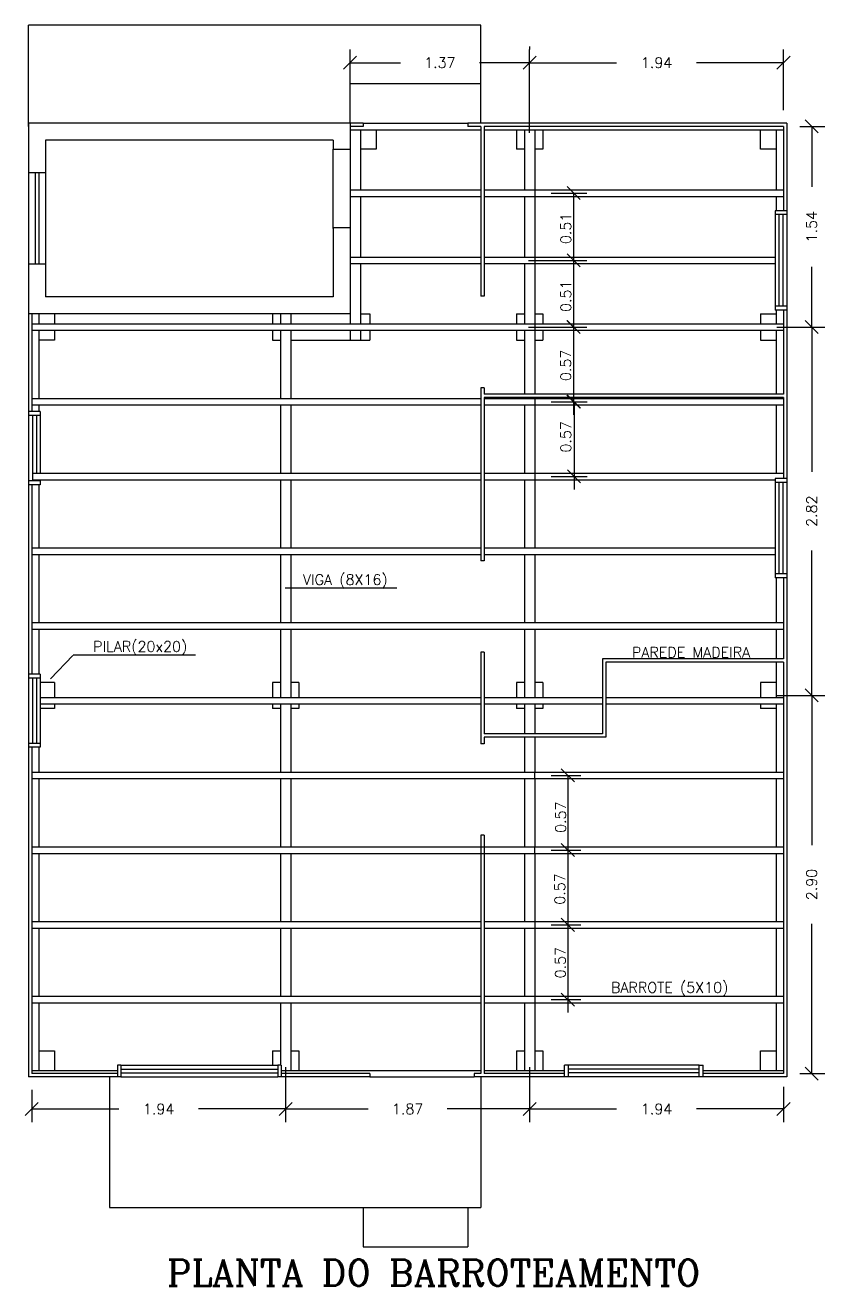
# Model space of a CAD drawing. Extents: x -83.9 to 10.5, y -11.8 to 33.6.
# Drawn here: x -18.49 to -12.38, y 12.13 to 21.78 of the extents above; entities that cross this region are included whole.
import ezdxf
from ezdxf.enums import TextEntityAlignment as Align

# ---------------------------------------------------------------- set-up
doc = ezdxf.new("R2010")
doc.units = 0
doc.layers.get('0').update_dxf_attribs({"linetype": 'CONTINUOUS'})
doc.layers.get('DEFPOINTS').update_dxf_attribs({"linetype": 'CONTINUOUS'})
for name, color, linetype in [('COTAS', 244, 'CONTINUOUS'), ('JANELA', 5, 'CONTINUOUS'), ('MADEIRAME', 244, 'CONTINUOUS'), ('PAREDALV', 7, 'CONTINUOUS'), ('PAREDE', 250, 'CONTINUOUS'), ('PISO', 30, 'CONTINUOUS'), ('PORTA', 1, 'CONTINUOUS'), ('PORTAS', 1, 'CONTINUOUS'), ('TEXTO', 244, 'CONTINUOUS'), ('VISTAP', 244, 'CONTINUOUS')]:
    doc.layers.add(name, color=color, linetype=linetype)
doc.styles.add('ROMANC', font='romanc.shx', dxfattribs={"height": 0.08})
doc.dimstyles.new('ROMANC', dxfattribs={"dimscale": 2, "dimtxt": 1, "dimasz": 0.05, "dimexe": 0.05, "dimexo": 0.0625, "dimgap": 0.09, "dimtad": 0, "dimzin": 0, "dimtxsty": 'ROMANC', "dimblk1": 'OBLIQUE', "dimblk2": 'OBLIQUE', "dimsah": 1, "dimcen": 0.09, "dimse1": 1, "dimse2": 1, "dimsd1": 1, "dimsd2": 1, "dimclrd": 244, "dimclre": 244, "dimclrt": 244, "dimazin": 3, "dimtfac": 1, "dimtdec": 4, "dimtofl": 0, "dimtmove": 0, "dimatfit": 3, "dimtolj": 1, "dimtzin": 0})

# ---------------------------------------------------------------- blocks, each defined once
blk = doc.blocks.new('_OBLIQUE')
at = {"color": 0, "linetype": 'BYBLOCK'}
blk.add_line((-0.5, -0.5), (0.5, 0.5), dxfattribs=at)
blk = doc.blocks.new('*D95')
at = {"color": 244, "linetype": 'BYBLOCK'}
for p, q in [((-16.0074, 21.1316), (-16.0074, 21.5948)), ((-14.6341, 20.9566), (-14.6341, 21.5948)), ((-16.0074, 21.4948), (-15.6227, 21.4948)), ((-14.6341, 21.4948), (-15.0188, 21.4948))]:
    blk.add_line(p, q, dxfattribs=at)
at = {"layer": 'DEFPOINTS', "color": 0, "linetype": 'BYBLOCK'}
for p in [(-14.6341, 21.4948), (-16.0074, 21.0066), (-14.6341, 20.8316)]:
    blk.add_point(p, dxfattribs=at)
at = {"color": 244, "linetype": 'BYBLOCK', "xscale": 0.1, "yscale": 0.1, "zscale": 0.1, "rotation": 180}
blk.add_blockref('_OBLIQUE', (-16.0074, 21.4948), dxfattribs=at)
at = {"color": 244, "linetype": 'BYBLOCK', "xscale": 0.1, "yscale": 0.1, "zscale": 0.1}
blk.add_blockref('_OBLIQUE', (-14.6341, 21.4948), dxfattribs=at)
at = {"color": 244, "linetype": 'BYBLOCK', "insert": (-15.3208, 21.4948), "char_height": 0.08, "attachment_point": 5, "style": 'ROMANC'}
blk.add_mtext('\\A1;1.37', dxfattribs=at)
blk = doc.blocks.new('*D96')
at = {"color": 244, "linetype": 'BYBLOCK'}
for p, q in [((-14.6341, 21.6198), (-14.6341, 21.5948)), ((-12.6924, 21.1316), (-12.6924, 21.5948)), ((-14.6341, 21.4948), (-13.969, 21.4948)), ((-12.6924, 21.4948), (-13.3575, 21.4948))]:
    blk.add_line(p, q, dxfattribs=at)
at = {"layer": 'DEFPOINTS', "color": 0, "linetype": 'BYBLOCK'}
for p in [(-14.6341, 21.4948), (-12.6924, 21.4948), (-12.6924, 21.0066)]:
    blk.add_point(p, dxfattribs=at)
at = {"color": 244, "linetype": 'BYBLOCK', "xscale": 0.1, "yscale": 0.1, "zscale": 0.1, "rotation": 180}
blk.add_blockref('_OBLIQUE', (-14.6341, 21.4948), dxfattribs=at)
at = {"color": 244, "linetype": 'BYBLOCK', "xscale": 0.1, "yscale": 0.1, "zscale": 0.1}
blk.add_blockref('_OBLIQUE', (-12.6924, 21.4948), dxfattribs=at)
at = {"color": 244, "linetype": 'BYBLOCK', "insert": (-13.6633, 21.4948), "char_height": 0.08, "attachment_point": 5, "style": 'ROMANC'}
blk.add_mtext('\\A1;1.94', dxfattribs=at)
blk = doc.blocks.new('*D97')
at = {"color": 244, "linetype": 'BYBLOCK'}
for p, q in [((-16.5007, 13.8066), (-16.5007, 13.3862)), ((-18.4424, 13.6316), (-18.4424, 13.3862)), ((-18.4424, 13.4862), (-17.7773, 13.4862)), ((-16.5007, 13.4862), (-17.1659, 13.4862))]:
    blk.add_line(p, q, dxfattribs=at)
at = {"layer": 'DEFPOINTS', "color": 0, "linetype": 'BYBLOCK'}
for p in [(-16.5007, 13.9316), (-18.4424, 13.7566), (-16.5007, 13.4862)]:
    blk.add_point(p, dxfattribs=at)
at = {"color": 244, "linetype": 'BYBLOCK', "xscale": 0.1, "yscale": 0.1, "zscale": 0.1, "rotation": 180}
blk.add_blockref('_OBLIQUE', (-18.4424, 13.4862), dxfattribs=at)
at = {"color": 244, "linetype": 'BYBLOCK', "xscale": 0.1, "yscale": 0.1, "zscale": 0.1}
blk.add_blockref('_OBLIQUE', (-16.5007, 13.4862), dxfattribs=at)
at = {"color": 244, "linetype": 'BYBLOCK', "insert": (-17.4716, 13.4862), "char_height": 0.08, "attachment_point": 5, "style": 'ROMANC'}
blk.add_mtext('\\A1;1.94', dxfattribs=at)
blk = doc.blocks.new('*D98')
at = {"color": 244, "linetype": 'BYBLOCK'}
for p, q in [((-14.6341, 13.8066), (-14.6341, 13.3862)), ((-16.5007, 13.6112), (-16.5007, 13.5862)), ((-16.5007, 13.4862), (-15.8693, 13.4862)), ((-14.6341, 13.4862), (-15.2655, 13.4862))]:
    blk.add_line(p, q, dxfattribs=at)
at = {"layer": 'DEFPOINTS', "color": 0, "linetype": 'BYBLOCK'}
for p in [(-14.6341, 13.9316), (-16.5007, 13.4862), (-14.6341, 13.4862)]:
    blk.add_point(p, dxfattribs=at)
at = {"color": 244, "linetype": 'BYBLOCK', "xscale": 0.1, "yscale": 0.1, "zscale": 0.1, "rotation": 180}
blk.add_blockref('_OBLIQUE', (-16.5007, 13.4862), dxfattribs=at)
at = {"color": 244, "linetype": 'BYBLOCK', "xscale": 0.1, "yscale": 0.1, "zscale": 0.1}
blk.add_blockref('_OBLIQUE', (-14.6341, 13.4862), dxfattribs=at)
at = {"color": 244, "linetype": 'BYBLOCK', "insert": (-15.5674, 13.4862), "char_height": 0.08, "attachment_point": 5, "style": 'ROMANC'}
blk.add_mtext('\\A1;1.87', dxfattribs=at)
blk = doc.blocks.new('*D99')
at = {"color": 244, "linetype": 'BYBLOCK'}
for p, q in [((-14.6341, 13.6112), (-14.6341, 13.5862)), ((-12.6924, 13.6566), (-12.6924, 13.3862)), ((-14.6341, 13.4862), (-13.969, 13.4862)), ((-12.6924, 13.4862), (-13.3575, 13.4862))]:
    blk.add_line(p, q, dxfattribs=at)
at = {"layer": 'DEFPOINTS', "color": 0, "linetype": 'BYBLOCK'}
for p in [(-12.6924, 13.7816), (-14.6341, 13.4862), (-12.6924, 13.4862)]:
    blk.add_point(p, dxfattribs=at)
at = {"color": 244, "linetype": 'BYBLOCK', "xscale": 0.1, "yscale": 0.1, "zscale": 0.1, "rotation": 180}
blk.add_blockref('_OBLIQUE', (-14.6341, 13.4862), dxfattribs=at)
at = {"color": 244, "linetype": 'BYBLOCK', "xscale": 0.1, "yscale": 0.1, "zscale": 0.1}
blk.add_blockref('_OBLIQUE', (-12.6924, 13.4862), dxfattribs=at)
at = {"color": 244, "linetype": 'BYBLOCK', "insert": (-13.6633, 13.4862), "char_height": 0.08, "attachment_point": 5, "style": 'ROMANC'}
blk.add_mtext('\\A1;1.94', dxfattribs=at)
blk = doc.blocks.new('*D100')
at = {"color": 244, "linetype": 'BYBLOCK'}
for p, q in [((-12.7424, 16.6516), (-12.3768, 16.6516)), ((-12.4768, 16.6516), (-12.4768, 15.506)), ((-12.4768, 13.7566), (-12.4768, 14.9022)), ((-12.5674, 13.7566), (-12.3768, 13.7566))]:
    blk.add_line(p, q, dxfattribs=at)
at = {"layer": 'DEFPOINTS', "color": 0, "linetype": 'BYBLOCK'}
for p in [(-12.8674, 16.6516), (-12.6924, 13.7566), (-12.4768, 13.7566)]:
    blk.add_point(p, dxfattribs=at)
at = {"color": 244, "linetype": 'BYBLOCK', "xscale": 0.1, "yscale": 0.1, "zscale": 0.1}
for p, rotation in [((-12.4768, 16.6516), 90), ((-12.4768, 13.7566), 270)]:
    blk.add_blockref('_OBLIQUE', p, dxfattribs=dict(at, rotation=rotation))
at = {"color": 244, "linetype": 'BYBLOCK', "insert": (-12.4768, 15.2041), "char_height": 0.08, "attachment_point": 5, "rotation": 90, "style": 'ROMANC'}
blk.add_mtext('\\A1;2.90', dxfattribs=at)
blk = doc.blocks.new('*D101')
at = {"color": 244, "linetype": 'BYBLOCK'}
for p, q in [((-12.7424, 19.4716), (-12.3768, 19.4716)), ((-12.4768, 19.4716), (-12.4768, 18.3635)), ((-12.4768, 16.6516), (-12.4768, 17.7597)), ((-12.6018, 16.6516), (-12.5768, 16.6516))]:
    blk.add_line(p, q, dxfattribs=at)
at = {"layer": 'DEFPOINTS', "color": 0, "linetype": 'BYBLOCK'}
for p in [(-12.8674, 19.4716), (-12.4768, 16.6516), (-12.4768, 16.6516)]:
    blk.add_point(p, dxfattribs=at)
at = {"color": 244, "linetype": 'BYBLOCK', "xscale": 0.1, "yscale": 0.1, "zscale": 0.1}
for p, rotation in [((-12.4768, 19.4716), 90), ((-12.4768, 16.6516), 270)]:
    blk.add_blockref('_OBLIQUE', p, dxfattribs=dict(at, rotation=rotation))
at = {"color": 244, "linetype": 'BYBLOCK', "insert": (-12.4768, 18.0616), "char_height": 0.08, "attachment_point": 5, "rotation": 90, "style": 'ROMANC'}
blk.add_mtext('\\A1;2.82', dxfattribs=at)
blk = doc.blocks.new('*D102')
at = {"color": 244, "linetype": 'BYBLOCK'}
for p, q in [((-12.5674, 21.0066), (-12.3768, 21.0066)), ((-12.4768, 21.0066), (-12.4768, 20.5449)), ((-12.4768, 19.4716), (-12.4768, 19.9334)), ((-12.6018, 19.4716), (-12.5768, 19.4716))]:
    blk.add_line(p, q, dxfattribs=at)
at = {"layer": 'DEFPOINTS', "color": 0, "linetype": 'BYBLOCK'}
for p in [(-12.6924, 21.0066), (-12.4768, 21.0066), (-12.4768, 19.4716)]:
    blk.add_point(p, dxfattribs=at)
at = {"color": 244, "linetype": 'BYBLOCK', "xscale": 0.1, "yscale": 0.1, "zscale": 0.1}
for p, rotation in [((-12.4768, 21.0066), 90), ((-12.4768, 19.4716), 270)]:
    blk.add_blockref('_OBLIQUE', p, dxfattribs=dict(at, rotation=rotation))
at = {"color": 244, "linetype": 'BYBLOCK', "insert": (-12.4768, 20.2391), "char_height": 0.08, "attachment_point": 5, "rotation": 90, "style": 'ROMANC'}
blk.add_mtext('\\A1;1.54', dxfattribs=at)

msp = doc.modelspace()

# ---------------------------------------------------------------- linework, layer by layer
at = {"color": 244, "linetype": 'BYBLOCK'}
for p, q in [((-18.3374, 20.7876), (-18.3374, 20.7876)), ((-18.3374, 20.7766), (-18.3374, 20.6876)), ((-14.4691, 20.4966), (-14.1977, 20.4966)), ((-14.2977, 20.4966), (-14.2977, 19.9816)), ((-14.6432, 19.9816), (-14.1977, 19.9816)), ((-14.4691, 19.9816), (-14.1977, 19.9816)), ((-14.2977, 19.9816), (-14.2977, 19.8816)), ((-14.2977, 19.9816), (-14.2977, 19.4716)), ((-14.6432, 19.4716), (-14.1977, 19.4716)), ((-14.4227, 19.4716), (-14.3985, 19.4716)), ((-14.2985, 19.4716), (-14.2985, 18.8996)), ((-14.2977, 19.4716), (-14.2977, 19.3716)), ((-14.4691, 18.8996), (-14.1985, 18.8996)), ((-14.4691, 18.8996), (-14.1947, 18.8996)), ((-14.2985, 18.8996), (-14.2985, 18.7996)), ((-14.2947, 18.8996), (-14.2947, 18.3276)), ((-14.4691, 18.3276), (-14.1947, 18.3276)), ((-14.2947, 18.3276), (-14.2947, 18.2276)), ((-14.4691, 16.0396), (-14.2419, 16.0396)), ((-14.3419, 16.0396), (-14.3419, 15.4676)), ((-14.4691, 15.4676), (-14.2419, 15.4676)), ((-14.4691, 15.4676), (-14.2419, 15.4676)), ((-14.3419, 15.4676), (-14.3419, 14.8956)), ((-14.3419, 15.4676), (-14.3419, 15.3676)), ((-14.4691, 14.8956), (-14.2419, 14.8956)), ((-14.4691, 14.8956), (-14.2419, 14.8956)), ((-14.3419, 14.8956), (-14.3419, 14.7956)), ((-14.3419, 14.8956), (-14.3419, 14.3236)), ((-14.4691, 14.3236), (-14.2419, 14.3236)), ((-14.3419, 14.3236), (-14.3419, 14.2236))]:
    msp.add_line(p, q, dxfattribs=at)
at = {"layer": 'COTAS', "color": 1}
for p, q in [((-16.0074, 21.0066), (-16.0074, 19.4966)), ((-15.9274, 20.9816), (-15.9274, 20.5216)), ((-14.6741, 20.9816), (-14.6741, 20.5216)), ((-14.5941, 20.9816), (-14.5941, 20.5216)), ((-15.9274, 20.4716), (-15.9274, 20.0066)), ((-14.6741, 20.4716), (-14.6741, 20.0066)), ((-14.5941, 20.5216), (-14.5941, 20.4716)), ((-14.5941, 20.4716), (-14.5941, 20.0066)), ((-14.5941, 20.0066), (-14.5941, 19.9566)), ((-15.9274, 19.9566), (-15.9274, 19.4966)), ((-14.6741, 19.9566), (-14.6741, 19.4966)), ((-14.5941, 19.9566), (-14.5941, 19.4966)), ((-16.5407, 19.5716), (-16.5407, 19.4966)), ((-16.4607, 19.5716), (-16.4607, 19.4966)), ((-15.9274, 19.5716), (-15.8574, 19.5716)), ((-14.7341, 19.5716), (-14.6741, 19.5716)), ((-14.5941, 19.5716), (-14.5341, 19.5716)), ((-14.5941, 19.4966), (-14.5941, 19.4466)), ((-12.8674, 19.5716), (-12.7474, 19.5716)), ((-16.5407, 19.4466), (-16.5407, 18.9246)), ((-16.4607, 19.4466), (-16.4607, 18.9246)), ((-16.0074, 19.4466), (-16.0074, 19.3716)), ((-15.9274, 19.4466), (-15.9274, 19.3716)), ((-14.6741, 19.4466), (-14.6741, 18.9566)), ((-14.5941, 19.4466), (-14.5941, 18.9566)), ((-16.6007, 19.3716), (-16.5407, 19.3716)), ((-16.4607, 19.3716), (-15.8574, 19.3716)), ((-14.7341, 19.3716), (-14.6741, 19.3716)), ((-14.5941, 19.3716), (-14.5341, 19.3716)), ((-12.8674, 19.3716), (-12.7474, 19.3716)), ((-14.6741, 18.9316), (-14.6741, 18.9246)), ((-14.5941, 18.9316), (-14.5941, 18.9246)), ((-14.5941, 18.9246), (-14.5941, 18.8746)), ((-16.5407, 18.8746), (-16.5407, 18.3526)), ((-16.4607, 18.8746), (-16.4607, 18.3526)), ((-14.6741, 18.8746), (-14.6741, 18.3526)), ((-14.5941, 18.8746), (-14.5941, 18.3526)), ((-14.5941, 18.3526), (-14.5941, 18.3026)), ((-16.5407, 18.3026), (-16.5407, 17.7806)), ((-16.4607, 18.3026), (-16.4607, 17.7806)), ((-14.6741, 18.3026), (-14.6741, 17.7806)), ((-14.5941, 18.3026), (-14.5941, 17.7806)), ((-16.5407, 17.7306), (-16.5407, 17.2086)), ((-16.4607, 17.7306), (-16.4607, 17.2086)), ((-14.6741, 17.7306), (-14.6741, 17.2086)), ((-14.5941, 17.7306), (-14.5941, 17.2086)), ((-16.5407, 17.1586), (-16.5407, 16.6366)), ((-16.4607, 17.1586), (-16.4607, 16.6366)), ((-14.6741, 17.1586), (-14.6741, 16.6366)), ((-14.5941, 17.1586), (-14.5941, 16.6366)), ((-18.2674, 16.7516), (-18.3774, 16.7516)), ((-18.2674, 16.7516), (-18.2674, 16.6366)), ((-16.5407, 16.7516), (-16.6007, 16.7516)), ((-16.4007, 16.7516), (-16.4607, 16.7516)), ((-14.6741, 16.7516), (-14.7341, 16.7516)), ((-14.5341, 16.7516), (-14.5941, 16.7516)), ((-12.7474, 16.7516), (-12.8674, 16.7516)), ((-18.2674, 16.5516), (-18.3774, 16.5516)), ((-18.2674, 16.5866), (-18.2674, 16.5516)), ((-16.5407, 16.5516), (-16.6007, 16.5516)), ((-16.5407, 16.5866), (-16.5407, 16.0646)), ((-16.4607, 16.5866), (-16.4607, 16.0646)), ((-16.4007, 16.5516), (-16.4607, 16.5516)), ((-14.6741, 16.5516), (-14.7341, 16.5516)), ((-14.6741, 16.5866), (-14.6741, 16.3566)), ((-14.5941, 16.5866), (-14.5941, 16.3566)), ((-14.5341, 16.5516), (-14.5941, 16.5516)), ((-12.7474, 16.5516), (-12.8674, 16.5516)), ((-14.6741, 16.3316), (-14.6741, 16.0646)), ((-14.5941, 16.3316), (-14.5941, 16.0646)), ((-14.5941, 16.0146), (-14.5941, 16.0646)), ((-16.5407, 16.0146), (-16.5407, 15.4926)), ((-16.4607, 16.0146), (-16.4607, 15.4926)), ((-14.6741, 16.0146), (-14.6741, 15.4926)), ((-14.5941, 16.0146), (-14.5941, 15.4926)), ((-16.5407, 15.4426), (-16.5407, 14.9206)), ((-16.4607, 15.4426), (-16.4607, 14.9206)), ((-14.6741, 15.4426), (-14.6741, 14.9206)), ((-14.5941, 15.4426), (-14.5941, 15.4926)), ((-14.5941, 15.4426), (-14.5941, 14.9206)), ((-16.5407, 14.8706), (-16.5407, 14.3486)), ((-16.4607, 14.8706), (-16.4607, 14.3486)), ((-14.6741, 14.8706), (-14.6741, 14.3486)), ((-14.5941, 14.9206), (-14.5941, 14.8706)), ((-14.5941, 14.8706), (-14.5941, 14.3486)), ((-16.5407, 14.2986), (-16.5407, 13.8216)), ((-16.4607, 14.2986), (-16.4607, 13.7816)), ((-14.6741, 14.2986), (-14.6741, 13.7816)), ((-14.5941, 14.3486), (-14.5941, 14.2986)), ((-14.5941, 14.2986), (-14.5941, 13.7816))]:
    msp.add_line(p, q, dxfattribs=at)
at = {"layer": 'COTAS', "color": 244}
for p, q in [((-16.0074, 20.0066), (-15.0074, 20.0066)), ((-14.9824, 20.0066), (-12.7574, 20.0066)), ((-16.0074, 19.9566), (-15.0074, 19.9566)), ((-14.9824, 19.9566), (-12.7574, 19.9566)), ((-18.4424, 19.4966), (-12.6924, 19.4966)), ((-18.4424, 19.4466), (-12.6924, 19.4466)), ((-18.4424, 18.9246), (-15.0074, 18.9246)), ((-14.9824, 18.9246), (-12.6924, 18.9246)), ((-18.4424, 18.8746), (-15.0074, 18.8746)), ((-14.9824, 18.8746), (-12.6924, 18.8746)), ((-18.4374, 18.3526), (-15.0074, 18.3526)), ((-14.9824, 18.3526), (-12.6924, 18.3526)), ((-18.4374, 18.3026), (-15.0074, 18.3026)), ((-14.9824, 18.3026), (-12.7574, 18.3026)), ((-18.4424, 17.7806), (-15.0074, 17.7806)), ((-14.9824, 17.7806), (-12.7574, 17.7806)), ((-18.4424, 17.7306), (-15.0074, 17.7306)), ((-14.9824, 17.7306), (-12.7574, 17.7306)), ((-18.4424, 17.2086), (-12.6924, 17.2086)), ((-18.4424, 17.1586), (-12.6924, 17.1586)), ((-18.3774, 16.6366), (-15.0074, 16.6366)), ((-14.9824, 16.6366), (-14.0774, 16.6366)), ((-14.0524, 16.6366), (-12.6924, 16.6366)), ((-18.3774, 16.5866), (-15.0074, 16.5866)), ((-14.9824, 16.5866), (-14.0774, 16.5866)), ((-14.0524, 16.5866), (-12.6924, 16.5866)), ((-18.4424, 16.0646), (-12.6924, 16.0646)), ((-18.4424, 16.0146), (-12.6924, 16.0146)), ((-18.4424, 15.4926), (-12.6924, 15.4926)), ((-18.4424, 15.4426), (-12.6924, 15.4426)), ((-18.4424, 14.9206), (-15.0074, 14.9206)), ((-18.4424, 14.8706), (-15.0074, 14.8706)), ((-14.9824, 14.9206), (-12.6924, 14.9206)), ((-14.9824, 14.8706), (-12.6924, 14.8706)), ((-18.4424, 14.3486), (-15.0074, 14.3486)), ((-18.4424, 14.2986), (-15.0074, 14.2986)), ((-14.9824, 14.3486), (-12.6924, 14.3486)), ((-14.9824, 14.2986), (-12.6924, 14.2986))]:
    msp.add_line(p, q, dxfattribs=at)
at = {"layer": 'COTAS', "color": 244, "linetype": 'BYBLOCK'}
msp.add_point((-18.4674, 21.0316), dxfattribs=at)
at = {"layer": 'DEFPOINTS', "color": 0, "linetype": 'BYBLOCK'}
for p in [(-15.0074, 21.3366), (-18.4674, 21.0316), (-18.4674, 21.0316), (-18.4674, 21.0316), (-15.0074, 21.0316), (-18.3374, 20.9016), (-18.3374, 20.9016), (-18.3374, 20.9016), (-18.3374, 20.9016), (-18.3374, 20.9016), (-18.3374, 20.9016), (-17.5374, 20.9016), (-16.1374, 20.9016), (-16.1374, 20.9016), (-14.5941, 20.4966), (-14.5941, 19.9816), (-14.5941, 19.9816), (-14.2977, 19.9816), (-18.3374, 19.7016), (-18.3374, 19.7016), (-18.3374, 19.7016), (-18.4424, 19.5716), (-14.5941, 19.4716), (-14.2977, 19.4716), (-14.2977, 19.4716), (-14.8676, 18.9566), (-14.5941, 18.8996), (-14.5941, 18.8996), (-14.2985, 18.8996), (-14.5941, 18.3276), (-14.2947, 18.3276), (-14.5941, 16.0396), (-14.5941, 15.4676), (-14.5941, 15.4676), (-14.3419, 15.4676), (-14.5941, 14.8956), (-14.5941, 14.8956), (-14.3419, 14.8956), (-14.5941, 14.3236), (-14.3419, 14.3236), (-18.4674, 13.7316), (-18.3481, 13.7316), (-17.8481, 13.7316), (-17.8481, 13.7316), (-15.9074, 12.4316)]:
    msp.add_point(p, dxfattribs=at)
at = {"layer": 'DEFPOINTS', "color": 250, "linetype": 'BYBLOCK'}
msp.add_point((-16.0074, 21.0066), dxfattribs=at)
msp.add_point((-16.0074, 21.0066), dxfattribs=at)
at = {"layer": 'DEFPOINTS', "color": 244, "linetype": 'BYBLOCK'}
msp.add_point((-18.4674, 19.5716), dxfattribs=at)
at = {"layer": 'JANELA', "color": 244}
for p, q in [((-18.4674, 20.6516), (-18.4674, 19.9516)), ((-18.4174, 20.6516), (-18.4174, 19.9516)), ((-18.3874, 20.6516), (-18.3874, 19.9516)), ((-18.3374, 20.6516), (-18.3374, 19.9516))]:
    msp.add_line(p, q, dxfattribs=at)
at = {"layer": 'MADEIRAME', "color": 6}
msp.add_line((-18.4674, 19.9516), (-18.4674, 19.5716), dxfattribs=at)
at = {"layer": 'MADEIRAME', "color": 30, "linetype": 'CONTINUOUS'}
for p, q in [((-16.5053, 17.4752), (-15.6497, 17.4752)), ((-18.1251, 16.962), (-17.191, 16.962))]:
    msp.add_line(p, q, dxfattribs=at)
at = {"layer": 'PAREDALV', "color": 30}
msp.add_line((-15.0074, 21.7816), (-18.4674, 21.7816), dxfattribs=at)
at = {"layer": 'PAREDALV', "color": 6}
for p, q in [((-16.0074, 21.0316), (-18.4674, 21.0316)), ((-18.4674, 21.0316), (-18.4674, 20.6516)), ((-16.0074, 21.0316), (-16.0074, 20.8316)), ((-16.1374, 20.9016), (-18.3374, 20.9016)), ((-18.3374, 20.9016), (-18.3374, 20.6516)), ((-16.1374, 20.9016), (-16.1374, 20.8316)), ((-18.3374, 20.6516), (-18.4674, 20.6516)), ((-16.1374, 20.2316), (-16.1374, 19.7016)), ((-16.0074, 20.2316), (-16.1374, 20.2316)), ((-16.0074, 20.2316), (-16.0074, 19.5716)), ((-18.3374, 19.9516), (-18.4674, 19.9516)), ((-18.3374, 19.9516), (-18.3374, 19.7016)), ((-16.1374, 19.7016), (-18.3374, 19.7016)), ((-16.0074, 19.5716), (-18.4674, 19.5716))]:
    msp.add_line(p, q, dxfattribs=at)
at = {"layer": 'PAREDALV', "color": 250}
for p, q in [((-15.9074, 21.0316), (-16.0074, 21.0316)), ((-15.9074, 21.0066), (-16.0074, 21.0066)), ((-15.9074, 21.0316), (-15.9074, 21.0066)), ((-12.6924, 21.0066), (-12.6924, 20.3616)), ((-12.6674, 21.0316), (-12.6674, 20.3316)), ((-12.6924, 19.6016), (-12.6924, 18.9566)), ((-12.6674, 19.6016), (-12.6674, 18.2816)), ((-12.6924, 18.9316), (-12.6924, 18.3116)), ((-18.3774, 18.8247), (-18.4674, 18.8247)), ((-18.3774, 18.7947), (-18.4674, 18.7947)), ((-18.3774, 18.2947), (-18.4674, 18.2947)), ((-18.3774, 18.2647), (-18.4674, 18.2647)), ((-12.6674, 17.5816), (-12.6674, 13.7316)), ((-12.6924, 17.5516), (-12.6924, 16.9316)), ((-14.0774, 16.9316), (-14.0774, 16.3566)), ((-14.0524, 16.9066), (-14.0524, 16.3316)), ((-12.6924, 16.9066), (-12.6924, 13.7566)), ((-18.3774, 16.8147), (-18.4674, 16.8147)), ((-18.3774, 16.8147), (-18.4674, 16.8147)), ((-18.3774, 16.7847), (-18.4674, 16.7847)), ((-18.3774, 16.2847), (-18.4674, 16.2847)), ((-18.3774, 16.2547), (-18.4674, 16.2547))]:
    msp.add_line(p, q, dxfattribs=at)
at = {"layer": 'PAREDALV', "color": 1}
for p, q in [((-12.7474, 20.9816), (-12.7474, 20.5216)), ((-12.7474, 20.4716), (-12.7474, 20.3616)), ((-12.7474, 19.6016), (-12.7474, 19.4966)), ((-12.8674, 19.5716), (-12.8674, 19.4966)), ((-12.8674, 19.4466), (-12.8674, 19.3716)), ((-12.7474, 19.4466), (-12.7474, 18.9566)), ((-12.7474, 18.9316), (-12.7474, 18.9246)), ((-12.7474, 18.8746), (-12.7474, 18.3526)), ((-12.7474, 17.5516), (-12.7474, 17.2086)), ((-12.7474, 17.1586), (-12.7474, 16.9316)), ((-12.7474, 16.9066), (-12.7474, 16.6366)), ((-12.7474, 16.5866), (-12.7474, 16.0646)), ((-12.7474, 16.0146), (-12.7474, 15.4926)), ((-12.7474, 15.4426), (-12.7474, 14.9206)), ((-12.7474, 14.8706), (-12.7474, 14.3486)), ((-12.7474, 14.2986), (-12.7474, 13.7816))]:
    msp.add_line(p, q, dxfattribs=at)
at = {"layer": 'PAREDALV'}
msp.add_line((-18.3924, 19.5716), (-18.4424, 19.5716), dxfattribs=at)
at = {"layer": 'PAREDE', "color": 1}
for p, q in [((-15.8074, 20.9816), (-15.8074, 20.8316)), ((-14.7341, 20.9816), (-14.7341, 20.8316)), ((-14.5341, 20.9816), (-14.5341, 20.8316)), ((-12.8674, 20.8316), (-12.8674, 20.9816)), ((-15.8074, 20.8316), (-15.9274, 20.8316)), ((-18.3874, 19.5716), (-18.3874, 19.4966)), ((-16.6007, 19.5716), (-16.6007, 19.4966)), ((-15.8574, 19.5716), (-15.8574, 19.4966)), ((-14.7341, 19.5716), (-14.7341, 19.4966)), ((-14.5341, 19.5716), (-14.5341, 19.4966)), ((-18.3874, 19.4466), (-18.3874, 18.9246)), ((-16.6007, 19.4466), (-16.6007, 19.3716)), ((-15.8574, 19.4466), (-15.8574, 19.3716)), ((-14.7341, 19.4466), (-14.7341, 19.3716)), ((-14.5341, 19.4466), (-14.5341, 19.3716)), ((-18.3874, 18.8746), (-18.3874, 18.8247)), ((-18.3874, 18.2647), (-18.3874, 17.7806)), ((-18.3874, 17.7306), (-18.3874, 17.2086)), ((-18.3874, 17.1586), (-18.3874, 16.8147)), ((-16.6007, 16.7516), (-16.6007, 16.6366)), ((-16.4007, 16.7516), (-16.4007, 16.6366)), ((-14.7341, 16.7516), (-14.7341, 16.6366)), ((-14.5341, 16.7516), (-14.5341, 16.6366)), ((-12.8674, 16.7516), (-12.8674, 16.6366)), ((-16.6007, 16.5866), (-16.6007, 16.5516)), ((-16.4007, 16.5866), (-16.4007, 16.5516)), ((-14.7341, 16.5866), (-14.7341, 16.5516)), ((-14.5341, 16.5866), (-14.5341, 16.5516)), ((-12.8674, 16.5866), (-12.8674, 16.5516)), ((-18.3874, 16.2547), (-18.3874, 16.0646)), ((-18.3874, 16.0146), (-18.3874, 15.4926)), ((-18.3874, 15.4426), (-18.3874, 14.9206)), ((-18.3874, 14.8706), (-18.3874, 14.3486)), ((-18.3874, 14.2986), (-18.3874, 13.7816)), ((-18.3874, 13.9316), (-18.2674, 13.9316)), ((-18.2674, 13.9316), (-18.2674, 13.7816)), ((-16.6007, 13.9316), (-16.5407, 13.9316)), ((-16.6007, 13.9316), (-16.6007, 13.8216)), ((-16.4607, 13.9316), (-16.4007, 13.9316)), ((-16.4007, 13.9316), (-16.4007, 13.7816)), ((-14.7341, 13.9316), (-14.7341, 13.7816)), ((-14.7341, 13.9316), (-14.6741, 13.9316)), ((-14.5941, 13.9316), (-14.5341, 13.9316)), ((-14.5341, 13.9316), (-14.5341, 13.7816)), ((-12.8674, 13.7816), (-12.8674, 13.9316)), ((-12.8674, 13.9316), (-12.7474, 13.9316))]:
    msp.add_line(p, q, dxfattribs=at)
at = {"layer": 'PAREDE', "color": 250}
for p, q in [((-12.6674, 21.0316), (-15.1074, 21.0316)), ((-15.1074, 21.0316), (-15.1074, 21.0066)), ((-15.0074, 21.0066), (-15.1074, 21.0066)), ((-15.0074, 21.0066), (-15.0074, 19.7066)), ((-12.6924, 21.0066), (-14.9824, 21.0066)), ((-14.9824, 21.0066), (-14.9824, 19.7066)), ((-12.7574, 20.3616), (-12.7574, 20.3316)), ((-14.9824, 19.7066), (-15.0074, 19.7066)), ((-12.7574, 19.6316), (-12.7574, 19.6016)), ((-12.6674, 19.6316), (-12.6674, 19.6016)), ((-18.4674, 19.5716), (-18.4674, 18.8247)), ((-18.4424, 19.5716), (-18.4424, 18.8247)), ((-15.0074, 19.0066), (-15.0074, 17.6816)), ((-14.9824, 19.0066), (-15.0074, 19.0066)), ((-14.9824, 19.0066), (-14.9824, 18.9566)), ((-12.6924, 18.9566), (-14.9824, 18.9566)), ((-12.6924, 18.9316), (-14.9824, 18.9316)), ((-14.9824, 18.9316), (-14.9824, 17.6816)), ((-18.3774, 18.8247), (-18.3774, 18.7947)), ((-18.3774, 18.8247), (-18.3774, 18.7947)), ((-18.4674, 18.2947), (-18.4674, 18.2647)), ((-18.4674, 18.2647), (-18.4674, 16.8147)), ((-18.4424, 18.2647), (-18.4424, 16.8147)), ((-18.3774, 18.2947), (-18.3774, 18.2647)), ((-12.7574, 18.3116), (-12.7574, 18.2816)), ((-14.9824, 17.6816), (-15.0074, 17.6816)), ((-14.9824, 17.6816), (-15.0074, 17.6816)), ((-12.7574, 17.5816), (-12.7574, 17.5516)), ((-12.6674, 17.5816), (-12.6674, 17.5516)), ((-14.9824, 16.9816), (-15.0074, 16.9816)), ((-15.0074, 16.9816), (-15.0074, 16.2816)), ((-14.9824, 16.9816), (-15.0074, 16.9816)), ((-14.9824, 16.9816), (-14.9824, 16.3566)), ((-12.6924, 16.9316), (-14.0774, 16.9316)), ((-12.6924, 16.9066), (-14.0524, 16.9066)), ((-18.3774, 16.8147), (-18.3774, 16.7847)), ((-18.3774, 16.8147), (-18.3774, 16.7847)), ((-14.0774, 16.3566), (-14.9824, 16.3566)), ((-14.0524, 16.3316), (-14.9824, 16.3316)), ((-14.9824, 16.3316), (-14.9824, 16.2816)), ((-18.4674, 16.2847), (-18.4674, 16.2547)), ((-18.4674, 16.2547), (-18.4674, 13.7316)), ((-18.4424, 16.2547), (-18.4424, 13.7566)), ((-18.3774, 16.2847), (-18.3774, 16.2547)), ((-14.9824, 16.2816), (-15.0074, 16.2816)), ((-15.0074, 15.5816), (-15.0074, 13.7566)), ((-14.9824, 15.5816), (-15.0074, 15.5816)), ((-14.9824, 15.5816), (-14.9824, 13.7566)), ((-17.7606, 13.8216), (-17.7856, 13.8216)), ((-16.5356, 13.8216), (-16.5606, 13.8216)), ((-17.7606, 13.7316), (-18.4674, 13.7316)), ((-17.7856, 13.7566), (-18.4424, 13.7566)), ((-15.8574, 13.7316), (-16.5606, 13.7316)), ((-15.8574, 13.7566), (-16.5356, 13.7566)), ((-15.8574, 13.7566), (-15.8574, 13.7316)), ((-15.0074, 13.7566), (-15.0574, 13.7566)), ((-15.0574, 13.7566), (-15.0574, 13.7316)), ((-14.3374, 13.7316), (-15.0574, 13.7316)), ((-14.3674, 13.7566), (-14.9824, 13.7566)), ((-12.6674, 13.7316), (-13.3374, 13.7316)), ((-12.6924, 13.7566), (-13.3074, 13.7566)), ((-12.6924, 13.7566), (-12.7424, 13.7566))]:
    msp.add_line(p, q, dxfattribs=at)
at = {"layer": 'PAREDE', "color": 244}
for p, q in [((-13.3374, 13.8216), (-14.3374, 13.8216)), ((-13.3374, 13.7916), (-14.3374, 13.7916)), ((-13.3374, 13.7616), (-14.3374, 13.7616)), ((-13.3374, 13.7316), (-14.3374, 13.7316))]:
    msp.add_line(p, q, dxfattribs=at)
at = {"layer": 'PAREDE', "color": 1}
for points in [[(-14.6741, 20.8316), (-14.7341, 20.8316)], [(-14.5341, 20.8316), (-14.5941, 20.8316)], [(-12.7474, 20.8316), (-12.8674, 20.8316)], [(-18.2674, 19.5716), (-18.2674, 19.4966)], [(-18.2674, 19.4466), (-18.2674, 19.3716), (-18.3874, 19.3716)]]:
    msp.add_lwpolyline(points, dxfattribs=at)
at = {"layer": 'PISO', "color": 30}
for p, q in [((-18.4674, 21.0066), (-18.4674, 21.7816)), ((-15.0074, 21.0316), (-15.0074, 21.7816)), ((-16.1374, 20.2266), (-16.1374, 20.8316)), ((-17.8481, 13.7316), (-17.8481, 12.7316)), ((-15.0074, 13.7316), (-15.0074, 12.7316)), ((-15.9074, 12.7316), (-15.9074, 12.4316)), ((-15.1074, 12.7316), (-15.1074, 12.4316))]:
    msp.add_line(p, q, dxfattribs=at)
at = {"layer": 'PISO', "color": 244}
for p, q in [((-16.0074, 21.0316), (-16.0074, 21.3366)), ((-15.0074, 21.0316), (-15.0074, 21.3366)), ((-18.4424, 13.7816), (-17.7856, 13.7816)), ((-16.5356, 13.7816), (-15.0074, 13.7816)), ((-15.8574, 13.7316), (-15.0574, 13.7316)), ((-14.9824, 13.7816), (-14.3674, 13.7816)), ((-13.3074, 13.7816), (-12.6924, 13.7816))]:
    msp.add_line(p, q, dxfattribs=at)
at = {"layer": 'PISO', "color": 6}
msp.add_line((-16.1374, 20.8316), (-16.0074, 20.8316), dxfattribs=at)
at = {"layer": 'PISO', "color": 250}
for p, q in [((-18.4674, 18.8247), (-18.4674, 18.7947)), ((-18.4674, 16.8147), (-18.4674, 16.7847))]:
    msp.add_line(p, q, dxfattribs=at)
at = {"layer": 'PORTA', "color": 244}
for p, q in [((-16.0074, 21.3366), (-15.0074, 21.3366)), ((-16.0074, 20.9816), (-15.0074, 20.9816)), ((-15.9074, 21.0316), (-15.1074, 21.0316)), ((-14.9824, 20.9816), (-12.6924, 20.9816)), ((-16.0074, 20.5216), (-15.0074, 20.5216)), ((-16.0074, 20.4716), (-15.0074, 20.4716)), ((-14.9824, 20.5216), (-12.6924, 20.5216)), ((-14.9824, 20.4716), (-12.6924, 20.4716)), ((-12.7574, 20.3316), (-12.7574, 19.6316)), ((-12.7274, 20.3316), (-12.7274, 19.6316)), ((-12.6974, 20.3316), (-12.6974, 19.6316)), ((-12.6674, 20.3316), (-12.6674, 19.6316)), ((-18.4674, 18.7947), (-18.4674, 18.2947)), ((-18.4374, 18.7947), (-18.4374, 18.2947)), ((-18.4074, 18.7947), (-18.4074, 18.3526)), ((-18.3774, 18.7947), (-18.3774, 18.3526)), ((-18.4074, 18.3026), (-18.4074, 18.2947)), ((-18.3774, 18.3026), (-18.3774, 18.2947)), ((-12.7574, 18.2816), (-12.7574, 17.5816)), ((-12.7274, 18.2816), (-12.7274, 17.5816)), ((-12.6974, 18.2816), (-12.6974, 17.5816)), ((-12.6674, 18.2816), (-12.6674, 17.5816)), ((-18.4674, 16.7847), (-18.4674, 16.2847)), ((-18.4374, 16.7847), (-18.4374, 16.2847)), ((-18.4074, 16.7847), (-18.4074, 16.2847)), ((-18.3774, 16.7847), (-18.3774, 16.2847)), ((-17.7606, 13.8216), (-16.5606, 13.8216)), ((-17.7606, 13.7916), (-16.5606, 13.7916)), ((-17.7606, 13.7616), (-16.5606, 13.7616)), ((-17.7606, 13.7316), (-16.5606, 13.7316))]:
    msp.add_line(p, q, dxfattribs=at)
at = {"layer": 'PORTA', "color": 250}
for p, q in [((-12.6674, 20.3616), (-12.7574, 20.3616)), ((-12.6674, 20.3316), (-12.7574, 20.3316)), ((-12.6674, 19.6316), (-12.7574, 19.6316)), ((-12.6674, 19.6016), (-12.7574, 19.6016)), ((-12.6674, 18.3116), (-12.7574, 18.3116)), ((-12.6674, 18.2816), (-12.7574, 18.2816)), ((-12.6674, 17.5816), (-12.7574, 17.5816)), ((-12.6674, 17.5516), (-12.7574, 17.5516)), ((-17.7856, 13.8216), (-17.7856, 13.7316)), ((-17.7606, 13.8216), (-17.7606, 13.7316)), ((-16.5606, 13.8216), (-16.5606, 13.7316)), ((-16.5356, 13.8216), (-16.5356, 13.7316)), ((-14.3674, 13.7316), (-14.3674, 13.8216)), ((-14.3374, 13.8216), (-14.3674, 13.8216)), ((-14.3374, 13.7316), (-14.3374, 13.8216)), ((-13.3374, 13.7316), (-13.3374, 13.8216)), ((-13.3374, 13.8216), (-13.3074, 13.8216)), ((-13.3074, 13.7316), (-13.3074, 13.8216))]:
    msp.add_line(p, q, dxfattribs=at)
at = {"layer": 'PORTAS', "color": 30}
for p, q in [((-17.8481, 12.7316), (-15.0074, 12.7316)), ((-15.9074, 12.4316), (-15.1074, 12.4316))]:
    msp.add_line(p, q, dxfattribs=at)
at = {"layer": 'VISTAP', "color": 30, "linetype": 'CONTINUOUS'}
msp.add_line((-18.2982, 16.778), (-18.129, 16.9581), dxfattribs=at)

# ---------------------------------------------------------------- block references
at = {"color": 244, "linetype": 'BYBLOCK', "xscale": 0.1, "yscale": 0.1, "zscale": 0.1}
for p, rotation in [((-14.2977, 20.4966), 90), ((-14.2977, 19.9816), 270), ((-14.2977, 19.9816), 90), ((-14.2985, 19.4716), 90), ((-14.2977, 19.4716), 270), ((-14.2985, 18.8996), 270), ((-14.2947, 18.8996), 90), ((-14.2947, 18.3276), 270), ((-14.3419, 16.0396), 90), ((-14.3419, 15.4676), 90), ((-14.3419, 15.4676), 270), ((-14.3419, 14.8956), 270), ((-14.3419, 14.8956), 90), ((-14.3419, 14.3236), 270)]:
    msp.add_blockref('_OBLIQUE', p, dxfattribs=dict(at, rotation=rotation))

# ---------------------------------------------------------------- texts
at = {"color": 244, "linetype": 'BYBLOCK', "char_height": 0.08, "attachment_point": 5, "rotation": 90, "style": 'ROMANC'}
for s, insert in [('\\A1;0.51', (-14.3571, 20.2262)), ('\\A1;0.51', (-14.3575, 19.7068)), ('\\A1;0.57', (-14.3579, 19.178)), ('\\A1;0.57', (-14.3574, 18.6305)), ('\\A1;0.57', (-14.4032, 15.1698)), ('\\A1;0.57', (-14.3995, 14.6059))]:
    msp.add_mtext(s, dxfattribs=dict(at, insert=insert))
at = {"layer": 'COTAS', "color": 244, "style": 'ROMANC'}
msp.add_text('0.57', height=0.08, rotation=90, dxfattribs=at).set_placement((-14.357, 15.5992))
at = {"layer": 'TEXTO', "linetype": 'CONTINUOUS', "style": 'ROMANC'}
for s, height, p in [('VIGA (8X16)', 0.08, (-16.0441, 17.5318)), ('PILAR(20x20)', 0.08, (-17.6129, 17.02)), ('PAREDE MADEIRA', 0.08, (-13.3995, 16.9811)), ('BARROTE (5X10)', 0.08, (-13.5628, 14.4103)), ('PLANTA DO BARROTEAMENTO', 0.2, (-15.3679, 12.2326))]:
    msp.add_text(s, height=height, dxfattribs=at).set_placement(p, align=Align.MIDDLE)

# ---------------------------------------------------------------- dimensions: what is measured, and where the dimension line sits
at = {"layer": 'COTAS', "color": 244}
for base, p1, p2, picture, middle in [((-12.6924, 21.4948), (-14.6341, 21.4948), (-12.6924, 21.0066), '*D96', (-13.6633, 21.4948)), ((-14.6341, 21.4948), (-16.0074, 21.0066), (-14.6341, 20.8316), '*D95', (-15.3208, 21.4948)), ((-16.5007, 13.4862), (-18.4424, 13.7566), (-16.5007, 13.9316), '*D97', (-17.4716, 13.4862)), ((-14.6341, 13.4862), (-16.5007, 13.4862), (-14.6341, 13.9316), '*D98', (-15.5674, 13.4862)), ((-12.6924, 13.4862), (-14.6341, 13.4862), (-12.6924, 13.7816), '*D99', (-13.6633, 13.4862))]:
    dim = msp.add_linear_dim(base=base, p1=p1, p2=p2, dimstyle='ROMANC', override={"dimse1": 0, "dimse2": 0, "dimsd1": 0, "dimsd2": 0}, dxfattribs=at)
    dim.commit()
    dim.dimension.update_dxf_attribs({"geometry": picture, "text_midpoint": middle})
for base, p1, p2, picture, middle in [((-12.4768419316, 21.0066427592), (-12.4768419316, 19.4716427592), (-12.6924135104, 21.0066427592), '*D102', (-12.4768419316, 20.2391427592)), ((-12.4768, 16.6516), (-12.8674, 19.4716), (-12.4768, 16.6516), '*D101', (-12.4768, 18.0616)), ((-12.4768419316, 13.7566427592), (-12.8674135104, 16.6516427592), (-12.6924135104, 13.7566427592), '*D100', (-12.4768419316, 15.2041427592))]:
    dim = msp.add_linear_dim(base=base, p1=p1, p2=p2, angle=90, dimstyle='ROMANC', override={"dimse1": 0, "dimse2": 0, "dimsd1": 0, "dimsd2": 0}, dxfattribs=at)
    dim.commit()
    dim.dimension.update_dxf_attribs({"geometry": picture, "text_midpoint": middle})

doc.saveas('drawing.dxf')
